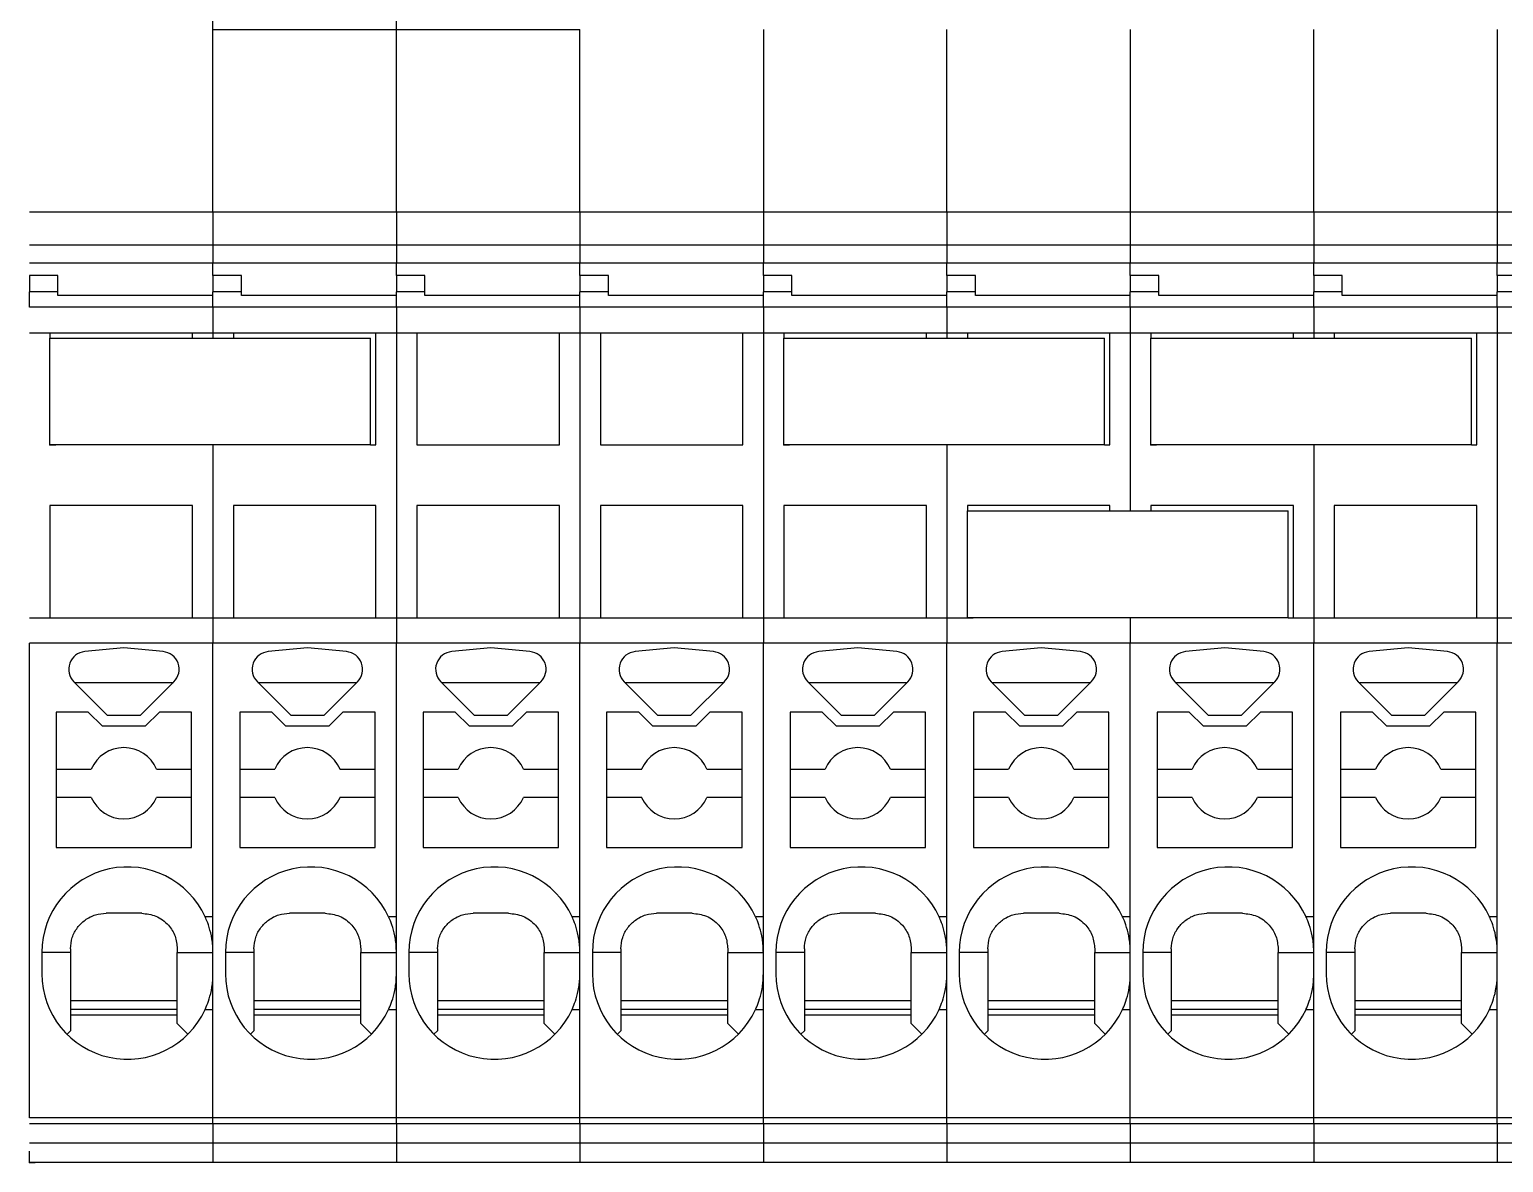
# Model space of a CAD drawing. Header units: millimetres. Extents: x 24 to 293, y 35 to 211.
# Drawn here: x 98.52 to 119.2, y 77.43 to 93.34 of the extents above; entities that cross this region are included whole.
import ezdxf

# ---------------------------------------------------------------- set-up
doc = ezdxf.new("R2010")
doc.units = ezdxf.units.MM
doc.header["$PDSIZE"] = -1

msp = doc.modelspace()

# ---------------------------------------------------------------- linework, layer by layer
at = {"color": 7, "linetype": 'Continuous', "lineweight": 25}
for p, q in [((101.091, 93.336), (101.091, 93.792)), ((103.666, 93.336), (103.666, 93.792)), ((101.091, 93.336), (103.666, 93.336)), ((101.091, 90.77), (101.091, 93.336)), ((103.666, 93.336), (106.241, 93.336)), ((103.666, 90.77), (103.666, 93.336)), ((106.241, 90.77), (106.241, 93.336)), ((108.816, 93.336), (108.816, 90.77)), ((111.391, 90.77), (111.391, 93.336)), ((113.966, 93.336), (113.966, 90.77)), ((116.541, 90.77), (116.541, 93.336)), ((119.116, 93.336), (119.116, 90.77)), ((101.091, 90.77), (98.516, 90.77)), ((103.666, 90.77), (101.091, 90.77)), ((101.091, 90.77), (101.091, 90.314)), ((106.241, 90.77), (103.666, 90.77)), ((103.666, 90.77), (103.666, 90.314)), ((108.816, 90.77), (106.241, 90.77)), ((106.241, 90.77), (106.241, 90.314)), ((108.816, 90.77), (108.816, 90.314)), ((111.391, 90.77), (108.816, 90.77)), ((113.966, 90.77), (111.391, 90.77)), ((111.391, 90.77), (111.391, 90.314)), ((113.966, 90.77), (113.966, 90.314)), ((116.541, 90.77), (113.966, 90.77)), ((119.116, 90.77), (116.541, 90.77)), ((116.541, 90.77), (116.541, 90.314)), ((119.116, 90.77), (119.116, 90.314)), ((121.691, 90.77), (119.116, 90.77)), ((98.516, 90.314), (101.091, 90.314)), ((101.091, 90.314), (103.666, 90.314)), ((101.091, 90.314), (101.091, 90.058)), ((103.666, 90.314), (106.241, 90.314)), ((103.666, 90.314), (103.666, 90.058)), ((106.241, 90.314), (108.816, 90.314)), ((106.241, 90.314), (106.241, 90.058)), ((108.816, 90.314), (108.816, 90.058)), ((108.816, 90.314), (111.391, 90.314)), ((111.391, 90.314), (113.966, 90.314)), ((111.391, 90.314), (111.391, 90.058)), ((113.966, 90.314), (113.966, 90.058)), ((113.966, 90.314), (116.541, 90.314)), ((116.541, 90.314), (119.116, 90.314)), ((116.541, 90.314), (116.541, 90.058)), ((119.116, 90.314), (119.116, 90.058)), ((119.116, 90.314), (121.691, 90.314)), ((98.516, 90.058), (101.091, 90.058)), ((101.091, 90.058), (103.666, 90.058)), ((101.091, 89.882), (101.091, 90.058)), ((103.666, 90.058), (106.241, 90.058)), ((103.666, 89.882), (103.666, 90.058)), ((106.241, 90.058), (108.816, 90.058)), ((106.241, 89.882), (106.241, 90.058)), ((108.816, 89.882), (108.816, 90.058)), ((108.816, 90.058), (111.391, 90.058)), ((111.391, 90.058), (113.966, 90.058)), ((111.391, 89.882), (111.391, 90.058)), ((113.966, 89.882), (113.966, 90.058)), ((113.966, 90.058), (116.541, 90.058)), ((116.541, 90.058), (119.116, 90.058)), ((116.541, 89.882), (116.541, 90.058)), ((119.116, 89.882), (119.116, 90.058)), ((119.116, 90.058), (121.691, 90.058)), ((98.916, 89.882), (98.516, 89.882)), ((98.516, 89.882), (98.516, 89.654)), ((98.916, 89.654), (98.916, 89.882)), ((101.491, 89.882), (101.091, 89.882)), ((101.091, 89.882), (101.091, 89.654)), ((101.491, 89.654), (101.491, 89.882)), ((104.066, 89.882), (103.666, 89.882)), ((103.666, 89.882), (103.666, 89.654)), ((104.066, 89.654), (104.066, 89.882)), ((106.641, 89.882), (106.241, 89.882)), ((106.241, 89.882), (106.241, 89.654)), ((106.641, 89.654), (106.641, 89.882)), ((109.216, 89.882), (108.816, 89.882)), ((108.816, 89.882), (108.816, 89.654)), ((109.216, 89.654), (109.216, 89.882)), ((111.791, 89.882), (111.391, 89.882)), ((111.391, 89.882), (111.391, 89.654)), ((111.791, 89.654), (111.791, 89.882)), ((114.366, 89.882), (113.966, 89.882)), ((113.966, 89.882), (113.966, 89.654)), ((114.366, 89.654), (114.366, 89.882)), ((116.941, 89.882), (116.541, 89.882)), ((116.541, 89.882), (116.541, 89.654)), ((116.941, 89.654), (116.941, 89.882)), ((119.516, 89.882), (119.116, 89.882)), ((119.116, 89.882), (119.116, 89.654)), ((98.916, 89.654), (98.516, 89.654)), ((98.516, 89.438), (98.516, 89.654)), ((98.916, 89.603), (98.916, 89.654)), ((101.091, 89.603), (98.916, 89.603)), ((101.491, 89.654), (101.091, 89.654)), ((101.091, 89.438), (101.091, 89.654)), ((101.091, 89.438), (101.091, 89.603)), ((101.491, 89.603), (101.491, 89.654)), ((103.666, 89.603), (101.491, 89.603)), ((104.066, 89.654), (103.666, 89.654)), ((103.666, 89.438), (103.666, 89.654)), ((103.666, 89.438), (103.666, 89.603)), ((104.066, 89.603), (104.066, 89.654)), ((106.241, 89.603), (104.066, 89.603)), ((106.641, 89.654), (106.241, 89.654)), ((106.241, 89.438), (106.241, 89.654)), ((106.241, 89.438), (106.241, 89.603)), ((106.641, 89.603), (106.641, 89.654)), ((108.816, 89.603), (106.641, 89.603)), ((109.216, 89.654), (108.816, 89.654)), ((108.816, 89.438), (108.816, 89.654)), ((108.816, 89.438), (108.816, 89.603)), ((109.216, 89.603), (109.216, 89.654)), ((111.391, 89.603), (109.216, 89.603)), ((111.791, 89.654), (111.391, 89.654)), ((111.391, 89.438), (111.391, 89.654)), ((111.391, 89.438), (111.391, 89.603)), ((111.791, 89.603), (111.791, 89.654)), ((113.966, 89.603), (111.791, 89.603)), ((114.366, 89.654), (113.966, 89.654)), ((113.966, 89.438), (113.966, 89.654)), ((113.966, 89.438), (113.966, 89.603)), ((114.366, 89.603), (114.366, 89.654)), ((116.541, 89.603), (114.366, 89.603)), ((116.941, 89.654), (116.541, 89.654)), ((116.541, 89.438), (116.541, 89.654)), ((116.541, 89.438), (116.541, 89.603)), ((116.941, 89.603), (116.941, 89.654)), ((119.116, 89.603), (116.941, 89.603)), ((119.516, 89.654), (119.116, 89.654)), ((119.116, 89.438), (119.116, 89.654)), ((119.116, 89.438), (119.116, 89.603)), ((101.091, 89.438), (98.516, 89.438)), ((103.666, 89.438), (101.091, 89.438)), ((101.091, 89.438), (101.091, 89.078)), ((106.241, 89.438), (103.666, 89.438)), ((103.666, 89.438), (103.666, 89.078)), ((108.816, 89.438), (106.241, 89.438)), ((106.241, 89.438), (106.241, 89.078)), ((108.816, 89.438), (108.816, 89.078)), ((111.391, 89.438), (108.816, 89.438)), ((113.966, 89.438), (111.391, 89.438)), ((111.391, 89.438), (111.391, 89.078)), ((113.966, 89.438), (113.966, 89.078)), ((116.541, 89.438), (113.966, 89.438)), ((119.116, 89.438), (116.541, 89.438)), ((116.541, 89.438), (116.541, 89.078)), ((119.116, 89.438), (119.116, 89.078)), ((121.691, 89.438), (119.116, 89.438)), ((98.516, 89.078), (101.091, 89.078)), ((98.804, 89.078), (98.804, 89.003)), ((98.804, 89.003), (103.304, 89.003)), ((98.804, 87.503), (98.804, 89.003)), ((100.804, 89.003), (100.804, 89.078)), ((101.091, 89.078), (103.666, 89.078)), ((101.091, 89.078), (101.091, 89.003)), ((101.379, 89.078), (101.379, 89.003)), ((103.304, 87.503), (103.304, 89.003)), ((103.379, 87.503), (103.379, 89.078)), ((103.666, 89.078), (106.241, 89.078)), ((103.666, 89.078), (103.666, 85.078)), ((103.954, 89.078), (103.954, 87.503)), ((105.954, 87.503), (105.954, 89.078)), ((106.241, 89.078), (108.816, 89.078)), ((106.241, 89.078), (106.241, 85.078)), ((106.529, 89.078), (106.529, 87.503)), ((108.529, 87.503), (108.529, 89.078)), ((108.816, 89.078), (108.816, 85.078)), ((108.816, 89.078), (111.391, 89.078)), ((109.104, 89.078), (109.104, 89.003)), ((109.104, 87.503), (109.104, 89.003)), ((109.104, 89.003), (113.604, 89.003)), ((111.104, 89.003), (111.104, 89.078)), ((111.391, 89.078), (113.966, 89.078)), ((111.391, 89.078), (111.391, 89.003)), ((111.679, 89.078), (111.679, 89.003)), ((113.604, 87.503), (113.604, 89.003)), ((113.679, 87.503), (113.679, 89.078)), ((113.966, 89.078), (113.966, 86.578)), ((113.966, 89.078), (116.541, 89.078)), ((114.254, 89.078), (114.254, 89.003)), ((114.254, 87.503), (114.254, 89.003)), ((114.254, 89.003), (118.754, 89.003)), ((116.254, 89.003), (116.254, 89.078)), ((116.541, 89.078), (119.116, 89.078)), ((116.541, 89.078), (116.541, 89.003)), ((116.829, 89.078), (116.829, 89.003)), ((118.754, 87.503), (118.754, 89.003)), ((118.829, 87.503), (118.829, 89.078)), ((119.116, 89.078), (119.116, 85.078)), ((119.116, 89.078), (121.691, 89.078)), ((103.304, 87.503), (98.804, 87.503)), ((101.091, 87.503), (101.091, 85.078)), ((103.304, 87.503), (103.379, 87.503)), ((103.954, 87.503), (105.954, 87.503)), ((106.529, 87.503), (108.529, 87.503)), ((113.604, 87.503), (109.104, 87.503)), ((111.391, 87.503), (111.391, 85.078)), ((113.604, 87.503), (113.679, 87.503)), ((118.754, 87.503), (114.254, 87.503)), ((116.541, 87.503), (116.541, 85.078)), ((118.754, 87.503), (118.829, 87.503)), ((100.804, 86.653), (98.804, 86.653)), ((98.804, 86.653), (98.804, 85.078)), ((100.804, 85.078), (100.804, 86.653)), ((103.379, 86.653), (101.379, 86.653)), ((101.379, 86.653), (101.379, 85.078)), ((103.379, 85.078), (103.379, 86.653)), ((105.954, 86.653), (103.954, 86.653)), ((103.954, 86.653), (103.954, 85.078)), ((105.954, 85.078), (105.954, 86.653)), ((108.529, 86.653), (106.529, 86.653)), ((106.529, 86.653), (106.529, 85.078)), ((108.529, 85.078), (108.529, 86.653)), ((111.104, 86.653), (109.104, 86.653)), ((109.104, 86.653), (109.104, 85.078)), ((111.104, 85.078), (111.104, 86.653)), ((113.679, 86.653), (111.679, 86.653)), ((111.679, 86.653), (111.679, 86.578)), ((111.679, 85.078), (111.679, 86.578)), ((111.679, 86.578), (116.179, 86.578)), ((113.679, 86.578), (113.679, 86.653)), ((116.254, 86.653), (114.254, 86.653)), ((114.254, 86.653), (114.254, 86.578)), ((116.179, 85.078), (116.179, 86.578)), ((116.254, 85.078), (116.254, 86.653)), ((118.829, 86.653), (116.829, 86.653)), ((116.829, 86.653), (116.829, 85.078)), ((118.829, 85.078), (118.829, 86.653)), ((98.516, 85.078), (101.091, 85.078)), ((101.091, 85.078), (103.666, 85.078)), ((101.091, 85.078), (101.091, 84.719)), ((103.666, 85.078), (106.241, 85.078)), ((103.666, 85.078), (103.666, 84.719)), ((106.241, 85.078), (108.816, 85.078)), ((106.241, 85.078), (106.241, 84.719)), ((108.816, 85.078), (108.816, 84.719)), ((108.816, 85.078), (111.391, 85.078)), ((111.391, 85.078), (111.679, 85.078)), ((111.391, 85.078), (111.391, 84.719)), ((116.179, 85.078), (111.679, 85.078)), ((113.966, 85.078), (113.966, 84.719)), ((116.179, 85.078), (116.541, 85.078)), ((116.541, 85.078), (119.116, 85.078)), ((116.541, 85.078), (116.541, 84.719)), ((119.116, 85.078), (119.116, 84.719)), ((119.116, 85.078), (121.691, 85.078)), ((101.091, 84.719), (98.516, 84.719)), ((98.516, 78.057), (98.516, 84.719)), ((99.841, 84.654), (99.292, 84.602)), ((100.39, 84.602), (99.841, 84.654)), ((103.666, 84.719), (101.091, 84.719)), ((101.091, 78.057), (101.091, 84.719)), ((101.091, 80.878), (101.091, 84.719)), ((102.416, 84.654), (101.867, 84.602)), ((102.965, 84.602), (102.416, 84.654)), ((106.241, 84.719), (103.666, 84.719)), ((103.666, 78.057), (103.666, 84.719)), ((103.666, 80.878), (103.666, 84.719)), ((104.991, 84.654), (104.442, 84.602)), ((105.54, 84.602), (104.991, 84.654)), ((108.816, 84.719), (106.241, 84.719)), ((106.241, 78.057), (106.241, 84.719)), ((106.241, 80.878), (106.241, 84.719)), ((107.566, 84.654), (107.017, 84.602)), ((108.115, 84.602), (107.566, 84.654)), ((108.816, 80.878), (108.816, 84.719)), ((111.391, 84.719), (108.816, 84.719)), ((108.816, 78.057), (108.816, 84.719)), ((110.141, 84.654), (109.592, 84.602)), ((110.69, 84.602), (110.141, 84.654)), ((113.966, 84.719), (111.391, 84.719)), ((111.391, 78.057), (111.391, 84.719)), ((111.391, 80.878), (111.391, 84.719)), ((112.716, 84.654), (112.167, 84.602)), ((113.265, 84.602), (112.716, 84.654)), ((113.966, 80.878), (113.966, 84.719)), ((116.541, 84.719), (113.966, 84.719)), ((113.966, 78.057), (113.966, 84.719)), ((115.291, 84.654), (114.742, 84.602)), ((115.84, 84.602), (115.291, 84.654)), ((119.116, 84.719), (116.541, 84.719)), ((116.541, 78.057), (116.541, 84.719)), ((116.541, 80.878), (116.541, 84.719)), ((117.866, 84.654), (117.317, 84.602)), ((118.415, 84.602), (117.866, 84.654)), ((119.116, 80.878), (119.116, 84.719)), ((121.691, 84.719), (119.116, 84.719)), ((119.116, 78.057), (119.116, 84.719)), ((99.139, 84.176), (99.612, 83.703)), ((99.147, 84.168), (100.535, 84.168)), ((100.543, 84.176), (100.07, 83.703)), ((101.714, 84.176), (102.187, 83.703)), ((101.722, 84.168), (103.11, 84.168)), ((103.118, 84.176), (102.645, 83.703)), ((104.289, 84.176), (104.762, 83.703)), ((104.297, 84.168), (105.685, 84.168)), ((105.693, 84.176), (105.22, 83.703)), ((106.864, 84.176), (107.337, 83.703)), ((106.872, 84.168), (108.26, 84.168)), ((108.268, 84.176), (107.795, 83.703)), ((109.439, 84.176), (109.912, 83.703)), ((109.447, 84.168), (110.835, 84.168)), ((110.843, 84.176), (110.37, 83.703)), ((112.014, 84.176), (112.487, 83.703)), ((112.022, 84.168), (113.41, 84.168)), ((113.418, 84.176), (112.945, 83.703)), ((114.589, 84.176), (115.062, 83.703)), ((114.597, 84.168), (115.985, 84.168)), ((115.993, 84.176), (115.52, 83.703)), ((117.164, 84.176), (117.637, 83.703)), ((117.172, 84.168), (118.56, 84.168)), ((118.568, 84.176), (118.095, 83.703)), ((98.891, 83.753), (98.891, 81.853)), ((99.341, 83.753), (98.891, 83.753)), ((99.541, 83.553), (99.341, 83.753)), ((100.07, 83.703), (99.612, 83.703)), ((100.341, 83.753), (100.141, 83.553)), ((100.791, 83.753), (100.341, 83.753)), ((100.791, 81.853), (100.791, 83.753)), ((101.466, 83.753), (101.466, 81.853)), ((101.916, 83.753), (101.466, 83.753)), ((102.116, 83.553), (101.916, 83.753)), ((102.645, 83.703), (102.187, 83.703)), ((102.916, 83.753), (102.716, 83.553)), ((103.366, 83.753), (102.916, 83.753)), ((103.366, 81.853), (103.366, 83.753)), ((104.041, 83.753), (104.041, 81.853)), ((104.491, 83.753), (104.041, 83.753)), ((104.691, 83.553), (104.491, 83.753)), ((105.22, 83.703), (104.762, 83.703)), ((105.491, 83.753), (105.291, 83.553)), ((105.941, 83.753), (105.491, 83.753)), ((105.941, 81.853), (105.941, 83.753)), ((106.616, 83.753), (106.616, 81.853)), ((107.066, 83.753), (106.616, 83.753)), ((107.266, 83.553), (107.066, 83.753)), ((107.795, 83.703), (107.337, 83.703)), ((108.066, 83.753), (107.866, 83.553)), ((108.516, 83.753), (108.066, 83.753)), ((108.516, 81.853), (108.516, 83.753)), ((109.191, 83.753), (109.191, 81.853)), ((109.641, 83.753), (109.191, 83.753)), ((109.841, 83.553), (109.641, 83.753)), ((110.37, 83.703), (109.912, 83.703)), ((110.641, 83.753), (110.441, 83.553)), ((111.091, 83.753), (110.641, 83.753)), ((111.091, 81.853), (111.091, 83.753)), ((111.766, 83.753), (111.766, 81.853)), ((112.216, 83.753), (111.766, 83.753)), ((112.416, 83.553), (112.216, 83.753)), ((112.945, 83.703), (112.487, 83.703)), ((113.216, 83.753), (113.016, 83.553)), ((113.666, 83.753), (113.216, 83.753)), ((113.666, 81.853), (113.666, 83.753)), ((114.341, 83.753), (114.341, 81.853)), ((114.791, 83.753), (114.341, 83.753)), ((114.991, 83.553), (114.791, 83.753)), ((115.52, 83.703), (115.062, 83.703)), ((115.791, 83.753), (115.591, 83.553)), ((116.241, 83.753), (115.791, 83.753)), ((116.241, 81.853), (116.241, 83.753)), ((116.916, 83.753), (116.916, 81.853)), ((117.366, 83.753), (116.916, 83.753)), ((117.566, 83.553), (117.366, 83.753)), ((118.095, 83.703), (117.637, 83.703)), ((118.366, 83.753), (118.166, 83.553)), ((118.816, 83.753), (118.366, 83.753)), ((118.816, 81.853), (118.816, 83.753)), ((100.141, 83.553), (99.541, 83.553)), ((102.716, 83.553), (102.116, 83.553)), ((105.291, 83.553), (104.691, 83.553)), ((107.866, 83.553), (107.266, 83.553)), ((110.441, 83.553), (109.841, 83.553)), ((113.016, 83.553), (112.416, 83.553)), ((115.591, 83.553), (114.991, 83.553)), ((118.166, 83.553), (117.566, 83.553)), ((98.891, 82.953), (99.383, 82.953)), ((100.299, 82.953), (100.791, 82.953)), ((101.466, 82.953), (101.958, 82.953)), ((102.874, 82.953), (103.366, 82.953)), ((104.041, 82.953), (104.533, 82.953)), ((105.449, 82.953), (105.941, 82.953)), ((106.616, 82.953), (107.108, 82.953)), ((108.024, 82.953), (108.516, 82.953)), ((109.191, 82.953), (109.683, 82.953)), ((110.599, 82.953), (111.091, 82.953)), ((111.766, 82.953), (112.258, 82.953)), ((113.174, 82.953), (113.666, 82.953)), ((114.341, 82.953), (114.833, 82.953)), ((115.749, 82.953), (116.241, 82.953)), ((116.916, 82.953), (117.408, 82.953)), ((118.324, 82.953), (118.816, 82.953)), ((99.383, 82.553), (98.891, 82.553)), ((100.791, 82.553), (100.299, 82.553)), ((101.958, 82.553), (101.466, 82.553)), ((103.366, 82.553), (102.874, 82.553)), ((104.533, 82.553), (104.041, 82.553)), ((105.941, 82.553), (105.449, 82.553)), ((107.108, 82.553), (106.616, 82.553)), ((108.516, 82.553), (108.024, 82.553)), ((109.683, 82.553), (109.191, 82.553)), ((111.091, 82.553), (110.599, 82.553)), ((112.258, 82.553), (111.766, 82.553)), ((113.666, 82.553), (113.174, 82.553)), ((114.833, 82.553), (114.341, 82.553)), ((116.241, 82.553), (115.749, 82.553)), ((117.408, 82.553), (116.916, 82.553)), ((118.816, 82.553), (118.324, 82.553)), ((98.891, 81.853), (100.791, 81.853)), ((101.466, 81.853), (103.366, 81.853)), ((104.041, 81.853), (105.941, 81.853)), ((106.616, 81.853), (108.516, 81.853)), ((109.191, 81.853), (111.091, 81.853)), ((111.766, 81.853), (113.666, 81.853)), ((114.341, 81.853), (116.241, 81.853)), ((116.916, 81.853), (118.816, 81.853)), ((101.091, 80.878), (100.982, 80.878)), ((103.666, 80.878), (103.557, 80.878)), ((106.241, 80.878), (106.132, 80.878)), ((108.816, 80.878), (108.707, 80.878)), ((111.391, 80.878), (111.282, 80.878)), ((113.966, 80.878), (113.857, 80.878)), ((116.541, 80.878), (116.432, 80.878)), ((119.116, 80.878), (119.007, 80.878)), ((98.691, 80.378), (98.691, 80.078)), ((99.091, 80.378), (98.691, 80.378)), ((99.091, 80.378), (99.091, 79.278)), ((100.591, 79.378), (100.591, 80.378)), ((100.591, 80.378), (101.091, 80.378)), ((101.266, 80.378), (101.266, 80.078)), ((101.666, 80.378), (101.266, 80.378)), ((101.666, 80.378), (101.666, 79.278)), ((103.166, 79.378), (103.166, 80.378)), ((103.166, 80.378), (103.666, 80.378)), ((103.841, 80.378), (103.841, 80.078)), ((104.241, 80.378), (103.841, 80.378)), ((104.241, 80.378), (104.241, 79.278)), ((105.741, 79.378), (105.741, 80.378)), ((105.741, 80.378), (106.241, 80.378)), ((106.416, 80.378), (106.416, 80.078)), ((106.816, 80.378), (106.416, 80.378)), ((106.816, 80.378), (106.816, 79.278)), ((108.316, 79.378), (108.316, 80.378)), ((108.316, 80.378), (108.816, 80.378)), ((108.991, 80.378), (108.991, 80.078)), ((109.391, 80.378), (108.991, 80.378)), ((109.391, 80.378), (109.391, 79.278)), ((110.891, 79.378), (110.891, 80.378)), ((110.891, 80.378), (111.391, 80.378)), ((111.566, 80.378), (111.566, 80.078)), ((111.966, 80.378), (111.566, 80.378)), ((111.966, 80.378), (111.966, 79.278)), ((113.466, 79.378), (113.466, 80.378)), ((113.466, 80.378), (113.966, 80.378)), ((114.141, 80.378), (114.141, 80.078)), ((114.541, 80.378), (114.141, 80.378)), ((114.541, 80.378), (114.541, 79.278)), ((116.041, 79.378), (116.041, 80.378)), ((116.041, 80.378), (116.541, 80.378)), ((116.716, 80.378), (116.716, 80.078)), ((117.116, 80.378), (116.716, 80.378)), ((117.116, 80.378), (117.116, 79.278)), ((118.616, 79.378), (118.616, 80.378)), ((118.616, 80.378), (119.116, 80.378)), ((99.091, 79.703), (100.591, 79.703)), ((101.666, 79.703), (103.166, 79.703)), ((104.241, 79.703), (105.741, 79.703)), ((106.816, 79.703), (108.316, 79.703)), ((109.391, 79.703), (110.891, 79.703)), ((111.966, 79.703), (113.466, 79.703)), ((114.541, 79.703), (116.041, 79.703)), ((117.116, 79.703), (118.616, 79.703)), ((100.591, 79.578), (99.091, 79.578)), ((99.091, 79.503), (100.591, 79.503)), ((100.982, 79.578), (101.091, 79.578)), ((101.091, 78.057), (101.091, 79.578)), ((103.166, 79.578), (101.666, 79.578)), ((101.666, 79.503), (103.166, 79.503)), ((103.557, 79.578), (103.666, 79.578)), ((103.666, 78.057), (103.666, 79.578)), ((105.741, 79.578), (104.241, 79.578)), ((104.241, 79.503), (105.741, 79.503)), ((106.132, 79.578), (106.241, 79.578)), ((106.241, 78.057), (106.241, 79.578)), ((108.316, 79.578), (106.816, 79.578)), ((106.816, 79.503), (108.316, 79.503)), ((108.707, 79.578), (108.816, 79.578)), ((108.816, 78.057), (108.816, 79.578)), ((110.891, 79.578), (109.391, 79.578)), ((109.391, 79.503), (110.891, 79.503)), ((111.282, 79.578), (111.391, 79.578)), ((111.391, 78.057), (111.391, 79.578)), ((113.466, 79.578), (111.966, 79.578)), ((111.966, 79.503), (113.466, 79.503)), ((113.857, 79.578), (113.966, 79.578)), ((113.966, 78.057), (113.966, 79.578)), ((116.041, 79.578), (114.541, 79.578)), ((114.541, 79.503), (116.041, 79.503)), ((116.432, 79.578), (116.541, 79.578)), ((116.541, 78.057), (116.541, 79.578)), ((118.616, 79.578), (117.116, 79.578)), ((117.116, 79.503), (118.616, 79.503)), ((119.007, 79.578), (119.116, 79.578)), ((119.116, 78.057), (119.116, 79.578)), ((99.091, 79.278), (99.043, 79.23)), ((100.74, 79.23), (100.591, 79.378)), ((101.666, 79.278), (101.618, 79.23)), ((103.315, 79.23), (103.166, 79.378)), ((104.241, 79.278), (104.193, 79.23)), ((105.89, 79.23), (105.741, 79.378)), ((106.816, 79.278), (106.768, 79.23)), ((108.465, 79.23), (108.316, 79.378)), ((109.391, 79.278), (109.343, 79.23)), ((111.04, 79.23), (110.891, 79.378)), ((111.966, 79.278), (111.918, 79.23)), ((113.615, 79.23), (113.466, 79.378)), ((114.541, 79.278), (114.493, 79.23)), ((116.19, 79.23), (116.041, 79.378)), ((117.116, 79.278), (117.068, 79.23)), ((118.765, 79.23), (118.616, 79.378)), ((101.091, 78.057), (98.516, 78.057)), ((103.666, 78.057), (101.091, 78.057)), ((101.091, 77.972), (101.091, 78.057)), ((106.241, 78.057), (103.666, 78.057)), ((103.666, 77.972), (103.666, 78.057)), ((108.816, 78.057), (106.241, 78.057)), ((106.241, 77.972), (106.241, 78.057)), ((108.816, 77.972), (108.816, 78.057)), ((111.391, 78.057), (108.816, 78.057)), ((113.966, 78.057), (111.391, 78.057)), ((111.391, 77.972), (111.391, 78.057)), ((113.966, 77.972), (113.966, 78.057)), ((116.541, 78.057), (113.966, 78.057)), ((119.116, 78.057), (116.541, 78.057)), ((116.541, 77.972), (116.541, 78.057)), ((119.116, 77.972), (119.116, 78.057)), ((121.691, 78.057), (119.116, 78.057)), ((101.091, 77.972), (98.516, 77.972)), ((103.666, 77.972), (101.091, 77.972)), ((101.091, 77.972), (101.091, 77.702)), ((106.241, 77.972), (103.666, 77.972)), ((103.666, 77.972), (103.666, 77.702)), ((108.816, 77.972), (106.241, 77.972)), ((106.241, 77.972), (106.241, 77.702)), ((108.816, 77.972), (108.816, 77.702)), ((111.391, 77.972), (108.816, 77.972)), ((113.966, 77.972), (111.391, 77.972)), ((111.391, 77.972), (111.391, 77.702)), ((113.966, 77.972), (113.966, 77.702)), ((116.541, 77.972), (113.966, 77.972)), ((119.116, 77.972), (116.541, 77.972)), ((116.541, 77.972), (116.541, 77.702)), ((119.116, 77.972), (119.116, 77.702)), ((121.691, 77.972), (119.116, 77.972)), ((101.091, 77.702), (98.516, 77.702)), ((103.666, 77.702), (101.091, 77.702)), ((101.091, 77.702), (101.091, 77.428)), ((106.241, 77.702), (103.666, 77.702)), ((103.666, 77.702), (103.666, 77.428)), ((108.816, 77.702), (106.241, 77.702)), ((106.241, 77.702), (106.241, 77.428)), ((108.816, 77.702), (108.816, 77.428)), ((111.391, 77.702), (108.816, 77.702)), ((113.966, 77.702), (111.391, 77.702)), ((111.391, 77.702), (111.391, 77.428)), ((113.966, 77.702), (113.966, 77.428)), ((116.541, 77.702), (113.966, 77.702)), ((119.116, 77.702), (116.541, 77.702)), ((116.541, 77.702), (116.541, 77.428)), ((119.116, 77.702), (119.116, 77.428)), ((121.691, 77.702), (119.116, 77.702)), ((101.091, 77.428), (98.516, 77.428)), ((103.666, 77.428), (101.091, 77.428)), ((106.241, 77.428), (103.666, 77.428)), ((108.816, 77.428), (106.241, 77.428)), ((111.391, 77.428), (108.816, 77.428)), ((113.966, 77.428), (111.391, 77.428)), ((116.541, 77.428), (113.966, 77.428)), ((119.116, 77.428), (116.541, 77.428)), ((121.691, 77.428), (119.116, 77.428))]:
    msp.add_line(p, q, dxfattribs=at)
at = {"color": 7, "linetype": 'Continuous'}
for p, q in [((98.804, 87.503), (98.804, 87.665)), ((109.104, 87.503), (109.104, 87.665)), ((114.254, 87.503), (114.254, 87.665)), ((98.804, 87.503), (98.884, 87.503)), ((109.104, 87.503), (109.184, 87.503)), ((114.254, 87.503), (114.334, 87.503)), ((111.679, 85.078), (111.679, 85.24)), ((111.679, 85.078), (111.759, 85.078)), ((98.516, 77.428), (98.516, 77.59)), ((98.516, 77.428), (98.516, 77.59)), ((98.516, 77.428), (98.597, 77.428)), ((98.516, 77.428), (98.597, 77.428))]:
    msp.add_line(p, q, dxfattribs=at)
at = {"color": 7, "linetype": 'Continuous', "lineweight": 25}
for centre, radius, start, end in [((99.316, 84.353), 0.25, 95.4406, 224.9997), ((100.366, 84.353), 0.25, 315, 84.5597), ((101.891, 84.353), 0.25, 95.4406, 224.9997), ((102.941, 84.353), 0.25, 315, 84.5597), ((104.466, 84.353), 0.25, 95.4406, 224.9997), ((105.516, 84.353), 0.25, 315, 84.5597), ((107.041, 84.353), 0.25, 95.4406, 224.9997), ((108.091, 84.353), 0.25, 315, 84.5597), ((109.616, 84.353), 0.25, 95.4406, 224.9997), ((110.666, 84.353), 0.25, 315, 84.5597), ((112.191, 84.353), 0.25, 95.4406, 224.9997), ((113.241, 84.353), 0.25, 315, 84.5597), ((114.766, 84.353), 0.25, 95.4406, 224.9997), ((115.816, 84.353), 0.25, 315, 84.5597), ((117.341, 84.353), 0.25, 95.4406, 224.9997), ((118.391, 84.353), 0.25, 315, 84.5597), ((99.841, 82.753), 0.5, 23.5782, 156.4218), ((102.416, 82.753), 0.5, 23.5782, 156.4218), ((104.991, 82.753), 0.5, 23.5782, 156.4218), ((107.566, 82.753), 0.5, 23.5782, 156.4218), ((110.141, 82.753), 0.5, 23.5782, 156.4218), ((112.716, 82.753), 0.5, 23.5782, 156.4218), ((115.291, 82.753), 0.5, 23.5782, 156.4218), ((117.866, 82.753), 0.5, 23.5782, 156.4218), ((99.841, 82.753), 0.5, 203.5782, 336.4218), ((102.416, 82.753), 0.5, 203.5782, 336.4218), ((104.991, 82.753), 0.5, 203.5782, 336.4218), ((107.566, 82.753), 0.5, 203.5782, 336.4218), ((110.141, 82.753), 0.5, 203.5782, 336.4218), ((112.716, 82.753), 0.5, 203.5782, 336.4218), ((115.291, 82.753), 0.5, 203.5782, 336.4218), ((117.866, 82.753), 0.5, 203.5782, 336.4218), ((99.891, 80.378), 1.2, 24.6243, 180), ((102.466, 80.378), 1.2, 24.6243, 180), ((105.041, 80.378), 1.2, 24.6243, 180), ((107.616, 80.378), 1.2, 24.6243, 180), ((110.191, 80.378), 1.2, 24.6243, 180), ((112.766, 80.378), 1.2, 24.6243, 180), ((115.341, 80.378), 1.2, 24.6243, 180), ((117.916, 80.378), 1.2, 24.6243, 180), ((99.891, 80.078), 1.2, 180, 335.3757), ((102.466, 80.078), 1.2, 180, 335.3757), ((105.041, 80.078), 1.2, 180, 335.3757), ((107.616, 80.078), 1.2, 180, 335.3757), ((110.191, 80.078), 1.2, 180, 335.3757), ((112.766, 80.078), 1.2, 180, 335.3757), ((115.341, 80.078), 1.2, 180, 335.3757), ((117.916, 80.078), 1.2, 180, 335.3757)]:
    msp.add_arc(centre, radius, start, end, dxfattribs=at)
for points, knots in [([(99.091, 80.428), (99.096, 80.482), (99.106, 80.59), (99.185, 80.733), (99.299, 80.844), (99.442, 80.916), (99.541, 80.924), (99.591, 80.928)], [0, 0, 0, 0, 0.18636, 0.372831, 0.559543, 0.779639, 1, 1, 1, 1]), ([(100.091, 80.928), (100.045, 80.928), (99.953, 80.928), (99.763, 80.928), (99.656, 80.928), (99.591, 80.928)], [0, 0, 0, 0, 0.280521, 0.560105, 1, 1, 1, 1]), ([(100.091, 80.928), (100.159, 80.921), (100.294, 80.905), (100.464, 80.78), (100.572, 80.61), (100.585, 80.489), (100.591, 80.428)], [0, 0, 0, 0, 0.280277, 0.55985, 0.779964, 1, 1, 1, 1]), ([(101.666, 80.428), (101.671, 80.482), (101.681, 80.59), (101.76, 80.733), (101.874, 80.844), (102.017, 80.916), (102.116, 80.924), (102.166, 80.928)], [0, 0, 0, 0, 0.18636, 0.372831, 0.559543, 0.779639, 1, 1, 1, 1]), ([(102.666, 80.928), (102.62, 80.928), (102.528, 80.928), (102.338, 80.928), (102.231, 80.928), (102.166, 80.928)], [0, 0, 0, 0, 0.2805212, 0.5601049, 1, 1, 1, 1]), ([(102.666, 80.928), (102.734, 80.921), (102.869, 80.905), (103.039, 80.78), (103.147, 80.61), (103.16, 80.489), (103.166, 80.428)], [0, 0, 0, 0, 0.280277, 0.55985, 0.779964, 1, 1, 1, 1]), ([(104.241, 80.428), (104.246, 80.482), (104.256, 80.59), (104.335, 80.733), (104.449, 80.844), (104.592, 80.916), (104.691, 80.924), (104.741, 80.928)], [0, 0, 0, 0, 0.18636, 0.372831, 0.559543, 0.779639, 1, 1, 1, 1]), ([(105.241, 80.928), (105.195, 80.928), (105.103, 80.928), (104.913, 80.928), (104.806, 80.928), (104.741, 80.928)], [0, 0, 0, 0, 0.280521, 0.560105, 1, 1, 1, 1]), ([(105.241, 80.928), (105.309, 80.921), (105.444, 80.905), (105.614, 80.78), (105.722, 80.61), (105.735, 80.489), (105.741, 80.428)], [0, 0, 0, 0, 0.2802771, 0.5598499, 0.7799638, 1, 1, 1, 1]), ([(106.816, 80.428), (106.821, 80.482), (106.831, 80.59), (106.91, 80.733), (107.024, 80.844), (107.167, 80.916), (107.266, 80.924), (107.316, 80.928)], [0, 0, 0, 0, 0.1863597, 0.3728312, 0.5595427, 0.779639, 1, 1, 1, 1]), ([(107.816, 80.928), (107.77, 80.928), (107.678, 80.928), (107.488, 80.928), (107.381, 80.928), (107.316, 80.928)], [0, 0, 0, 0, 0.280521, 0.560105, 1, 1, 1, 1]), ([(107.816, 80.928), (107.884, 80.921), (108.019, 80.905), (108.189, 80.78), (108.297, 80.61), (108.31, 80.489), (108.316, 80.428)], [0, 0, 0, 0, 0.280277, 0.55985, 0.779964, 1, 1, 1, 1]), ([(109.391, 80.428), (109.396, 80.482), (109.406, 80.59), (109.485, 80.733), (109.599, 80.844), (109.742, 80.916), (109.841, 80.924), (109.891, 80.928)], [0, 0, 0, 0, 0.18636, 0.372831, 0.559543, 0.779639, 1, 1, 1, 1]), ([(110.391, 80.928), (110.345, 80.928), (110.253, 80.928), (110.063, 80.928), (109.956, 80.928), (109.891, 80.928)], [0, 0, 0, 0, 0.280521, 0.560105, 1, 1, 1, 1]), ([(110.391, 80.928), (110.459, 80.921), (110.594, 80.905), (110.764, 80.78), (110.872, 80.61), (110.885, 80.489), (110.891, 80.428)], [0, 0, 0, 0, 0.280277, 0.55985, 0.779964, 1, 1, 1, 1]), ([(111.966, 80.428), (111.971, 80.482), (111.981, 80.59), (112.06, 80.733), (112.174, 80.844), (112.317, 80.916), (112.416, 80.924), (112.466, 80.928)], [0, 0, 0, 0, 0.18636, 0.372831, 0.559543, 0.779639, 1, 1, 1, 1]), ([(112.966, 80.928), (112.92, 80.928), (112.828, 80.928), (112.638, 80.928), (112.531, 80.928), (112.466, 80.928)], [0, 0, 0, 0, 0.280521, 0.560105, 1, 1, 1, 1]), ([(112.966, 80.928), (113.034, 80.921), (113.169, 80.905), (113.339, 80.78), (113.447, 80.61), (113.46, 80.489), (113.466, 80.428)], [0, 0, 0, 0, 0.280277, 0.55985, 0.779964, 1, 1, 1, 1]), ([(114.541, 80.428), (114.546, 80.482), (114.556, 80.59), (114.635, 80.733), (114.749, 80.844), (114.892, 80.916), (114.991, 80.924), (115.041, 80.928)], [0, 0, 0, 0, 0.18636, 0.372831, 0.559543, 0.779639, 1, 1, 1, 1]), ([(115.541, 80.928), (115.495, 80.928), (115.403, 80.928), (115.213, 80.928), (115.106, 80.928), (115.041, 80.928)], [0, 0, 0, 0, 0.280521, 0.560105, 1, 1, 1, 1]), ([(115.541, 80.928), (115.609, 80.921), (115.744, 80.905), (115.914, 80.78), (116.022, 80.61), (116.035, 80.489), (116.041, 80.428)], [0, 0, 0, 0, 0.280277, 0.55985, 0.779964, 1, 1, 1, 1]), ([(117.116, 80.428), (117.121, 80.482), (117.131, 80.59), (117.21, 80.733), (117.324, 80.844), (117.467, 80.916), (117.566, 80.924), (117.616, 80.928)], [0, 0, 0, 0, 0.18636, 0.372831, 0.559543, 0.779639, 1, 1, 1, 1]), ([(118.116, 80.928), (118.07, 80.928), (117.978, 80.928), (117.788, 80.928), (117.681, 80.928), (117.616, 80.928)], [0, 0, 0, 0, 0.280521, 0.560105, 1, 1, 1, 1]), ([(118.116, 80.928), (118.184, 80.921), (118.319, 80.905), (118.489, 80.78), (118.597, 80.61), (118.61, 80.489), (118.616, 80.428)], [0, 0, 0, 0, 0.280277, 0.55985, 0.779964, 1, 1, 1, 1]), ([(101.091, 80.378), (101.09, 80.411), (101.089, 80.475), (101.073, 80.601), (101.039, 80.738), (101.002, 80.834), (100.984, 80.873), (100.983, 80.877), (100.982, 80.878)], [0, 0, 0, 0, 0.123554, 0.245036, 0.500094, 0.75702, 0.877653, 1, 1, 1, 1]), ([(103.666, 80.378), (103.665, 80.411), (103.664, 80.475), (103.648, 80.601), (103.614, 80.738), (103.577, 80.834), (103.559, 80.873), (103.558, 80.877), (103.557, 80.878)], [0, 0, 0, 0, 0.123554, 0.2450361, 0.5000944, 0.75702, 0.8776533, 1, 1, 1, 1]), ([(106.241, 80.378), (106.24, 80.411), (106.239, 80.475), (106.223, 80.601), (106.189, 80.738), (106.152, 80.834), (106.134, 80.873), (106.133, 80.877), (106.132, 80.878)], [0, 0, 0, 0, 0.123554, 0.245036, 0.500094, 0.75702, 0.877653, 1, 1, 1, 1]), ([(108.816, 80.378), (108.815, 80.411), (108.814, 80.475), (108.798, 80.601), (108.764, 80.738), (108.727, 80.834), (108.709, 80.873), (108.708, 80.877), (108.707, 80.878)], [0, 0, 0, 0, 0.123554, 0.245036, 0.500094, 0.75702, 0.877653, 1, 1, 1, 1]), ([(111.391, 80.378), (111.39, 80.411), (111.389, 80.475), (111.373, 80.601), (111.339, 80.738), (111.302, 80.834), (111.284, 80.873), (111.283, 80.877), (111.282, 80.878)], [0, 0, 0, 0, 0.123554, 0.245036, 0.500094, 0.75702, 0.877653, 1, 1, 1, 1]), ([(113.966, 80.378), (113.965, 80.411), (113.964, 80.475), (113.948, 80.601), (113.914, 80.738), (113.877, 80.834), (113.859, 80.873), (113.858, 80.877), (113.857, 80.878)], [0, 0, 0, 0, 0.123554, 0.245036, 0.500094, 0.75702, 0.877653, 1, 1, 1, 1]), ([(116.541, 80.378), (116.54, 80.411), (116.539, 80.475), (116.523, 80.601), (116.489, 80.738), (116.452, 80.834), (116.434, 80.873), (116.433, 80.877), (116.432, 80.878)], [0, 0, 0, 0, 0.123554, 0.245036, 0.500094, 0.75702, 0.877653, 1, 1, 1, 1]), ([(119.116, 80.378), (119.115, 80.411), (119.114, 80.475), (119.098, 80.601), (119.064, 80.738), (119.027, 80.834), (119.009, 80.873), (119.008, 80.877), (119.007, 80.878)], [0, 0, 0, 0, 0.123554, 0.245036, 0.500094, 0.75702, 0.877653, 1, 1, 1, 1]), ([(99.091, 80.428), (99.091, 80.423), (99.091, 80.413), (99.091, 80.4), (99.091, 80.389), (99.091, 80.382), (99.091, 80.378)], [0, 0, 0, 0, 0.339953, 0.559971, 0.779988, 1, 1, 1, 1]), ([(100.591, 80.428), (100.591, 80.423), (100.591, 80.413), (100.591, 80.4), (100.591, 80.389), (100.591, 80.382), (100.591, 80.378)], [0, 0, 0, 0, 0.340006, 0.560015, 0.780014, 1, 1, 1, 1]), ([(101.666, 80.428), (101.666, 80.423), (101.666, 80.413), (101.666, 80.4), (101.666, 80.389), (101.666, 80.382), (101.666, 80.378)], [0, 0, 0, 0, 0.339953, 0.559971, 0.779988, 1, 1, 1, 1]), ([(103.166, 80.428), (103.166, 80.423), (103.166, 80.413), (103.166, 80.4), (103.166, 80.389), (103.166, 80.382), (103.166, 80.378)], [0, 0, 0, 0, 0.3400055, 0.5600154, 0.7800145, 1, 1, 1, 1]), ([(104.241, 80.428), (104.241, 80.423), (104.241, 80.413), (104.241, 80.4), (104.241, 80.389), (104.241, 80.382), (104.241, 80.378)], [0, 0, 0, 0, 0.339953, 0.559971, 0.779988, 1, 1, 1, 1]), ([(105.741, 80.428), (105.741, 80.423), (105.741, 80.413), (105.741, 80.4), (105.741, 80.389), (105.741, 80.382), (105.741, 80.378)], [0, 0, 0, 0, 0.340006, 0.560015, 0.780014, 1, 1, 1, 1]), ([(106.816, 80.428), (106.816, 80.423), (106.816, 80.413), (106.816, 80.4), (106.816, 80.389), (106.816, 80.382), (106.816, 80.378)], [0, 0, 0, 0, 0.339953, 0.559971, 0.779988, 1, 1, 1, 1]), ([(108.316, 80.428), (108.316, 80.423), (108.316, 80.413), (108.316, 80.4), (108.316, 80.389), (108.316, 80.382), (108.316, 80.378)], [0, 0, 0, 0, 0.3400055, 0.5600154, 0.7800145, 1, 1, 1, 1]), ([(109.391, 80.428), (109.391, 80.423), (109.391, 80.413), (109.391, 80.4), (109.391, 80.389), (109.391, 80.382), (109.391, 80.378)], [0, 0, 0, 0, 0.3399528, 0.5599709, 0.779988, 1, 1, 1, 1]), ([(110.891, 80.428), (110.891, 80.423), (110.891, 80.413), (110.891, 80.4), (110.891, 80.389), (110.891, 80.382), (110.891, 80.378)], [0, 0, 0, 0, 0.340006, 0.560015, 0.780014, 1, 1, 1, 1]), ([(111.966, 80.428), (111.966, 80.423), (111.966, 80.413), (111.966, 80.4), (111.966, 80.389), (111.966, 80.382), (111.966, 80.378)], [0, 0, 0, 0, 0.339953, 0.559971, 0.779988, 1, 1, 1, 1]), ([(113.466, 80.428), (113.466, 80.423), (113.466, 80.413), (113.466, 80.4), (113.466, 80.389), (113.466, 80.382), (113.466, 80.378)], [0, 0, 0, 0, 0.340006, 0.560015, 0.780014, 1, 1, 1, 1]), ([(114.541, 80.428), (114.541, 80.423), (114.541, 80.413), (114.541, 80.4), (114.541, 80.389), (114.541, 80.382), (114.541, 80.378)], [0, 0, 0, 0, 0.339953, 0.559971, 0.779988, 1, 1, 1, 1]), ([(116.041, 80.428), (116.041, 80.423), (116.041, 80.413), (116.041, 80.4), (116.041, 80.389), (116.041, 80.382), (116.041, 80.378)], [0, 0, 0, 0, 0.340006, 0.560015, 0.780014, 1, 1, 1, 1]), ([(117.116, 80.428), (117.116, 80.423), (117.116, 80.413), (117.116, 80.4), (117.116, 80.389), (117.116, 80.382), (117.116, 80.378)], [0, 0, 0, 0, 0.339953, 0.559971, 0.779988, 1, 1, 1, 1]), ([(118.616, 80.428), (118.616, 80.423), (118.616, 80.413), (118.616, 80.4), (118.616, 80.389), (118.616, 80.382), (118.616, 80.378)], [0, 0, 0, 0, 0.340006, 0.560015, 0.780014, 1, 1, 1, 1]), ([(100.982, 79.578), (100.983, 79.58), (100.984, 79.583), (101.002, 79.623), (101.039, 79.719), (101.073, 79.855), (101.089, 79.981), (101.09, 80.046), (101.091, 80.078)], [0, 0, 0, 0, 0.122325, 0.242951, 0.499892, 0.754929, 0.876421, 1, 1, 1, 1]), ([(103.557, 79.578), (103.558, 79.58), (103.559, 79.583), (103.577, 79.623), (103.614, 79.719), (103.648, 79.855), (103.664, 79.981), (103.665, 80.046), (103.666, 80.078)], [0, 0, 0, 0, 0.1223253, 0.2429506, 0.4998925, 0.7549288, 0.8764205, 1, 1, 1, 1]), ([(106.132, 79.578), (106.133, 79.58), (106.134, 79.583), (106.152, 79.623), (106.189, 79.719), (106.223, 79.855), (106.239, 79.981), (106.24, 80.046), (106.241, 80.078)], [0, 0, 0, 0, 0.122325, 0.242951, 0.499892, 0.754929, 0.876421, 1, 1, 1, 1]), ([(108.707, 79.578), (108.708, 79.58), (108.709, 79.583), (108.727, 79.623), (108.764, 79.719), (108.798, 79.855), (108.814, 79.981), (108.815, 80.046), (108.816, 80.078)], [0, 0, 0, 0, 0.1223253, 0.2429506, 0.4998925, 0.7549288, 0.8764205, 1, 1, 1, 1]), ([(111.282, 79.578), (111.283, 79.58), (111.284, 79.583), (111.302, 79.623), (111.339, 79.719), (111.373, 79.855), (111.389, 79.981), (111.39, 80.046), (111.391, 80.078)], [0, 0, 0, 0, 0.122325, 0.242951, 0.499892, 0.754929, 0.876421, 1, 1, 1, 1]), ([(113.857, 79.578), (113.858, 79.58), (113.859, 79.583), (113.877, 79.623), (113.914, 79.719), (113.948, 79.855), (113.964, 79.981), (113.965, 80.046), (113.966, 80.078)], [0, 0, 0, 0, 0.122325, 0.242951, 0.499892, 0.754929, 0.876421, 1, 1, 1, 1]), ([(116.432, 79.578), (116.433, 79.58), (116.434, 79.583), (116.452, 79.623), (116.489, 79.719), (116.523, 79.855), (116.539, 79.981), (116.54, 80.046), (116.541, 80.078)], [0, 0, 0, 0, 0.1223253, 0.2429506, 0.4998925, 0.7549288, 0.8764205, 1, 1, 1, 1]), ([(119.007, 79.578), (119.008, 79.58), (119.009, 79.583), (119.027, 79.623), (119.064, 79.719), (119.098, 79.855), (119.114, 79.981), (119.115, 80.046), (119.116, 80.078)], [0, 0, 0, 0, 0.122325, 0.242951, 0.499892, 0.754929, 0.876421, 1, 1, 1, 1])]:
    msp.add_open_spline(points, degree=3, knots=knots, dxfattribs=at)
at = {"color": 7, "linetype": 'Continuous'}
for p in [(98.804, 87.503), (109.104, 87.503), (114.254, 87.503), (111.679, 85.078), (98.516, 77.428), (98.516, 77.428)]:
    msp.add_point(p, dxfattribs=at)

doc.saveas('drawing.dxf')
